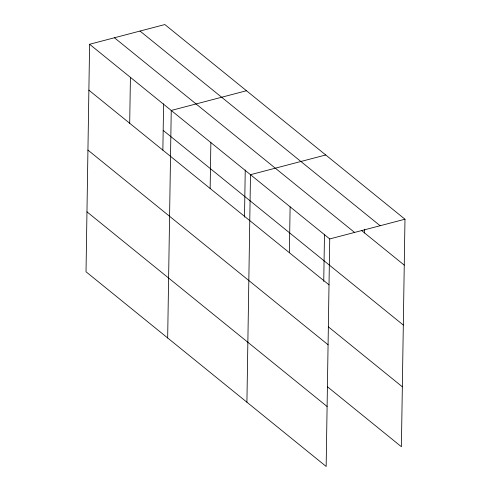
<?xml version="1.0" encoding="UTF-8"?>
<svg xmlns="http://www.w3.org/2000/svg" width="491" height="491" viewBox="0 0 491 491"><rect width="100%" height="100%" fill="white"/><g stroke="black" fill="none" stroke-linecap="round" stroke-linejoin="round"><path stroke-width="0.74" d="M89.601 44.27L86.023 271.781L326.159 466.45L329.737 238.939L89.601 44.27L164.841 24.55L404.977 219.219L401.399 446.73L327.479 386.804M129.698 123.266L130.422 77.363M162.865 150.203L163.595 103.828M167.67 337.968L171.242 110.457L246.482 90.737M210.148 188.476L210.866 142.58M244.5 217.151L245.242 170.021M246.918 402.209L250.49 174.698L325.729 154.978M289.389 252.718L290.113 206.821M323.747 281.392L324.483 234.262M364.629 233.004L364.69 229.174M329.737 238.939L404.977 219.219M140.009 31.056L380.144 225.731M361.677 230.604L404.253 265.122M114.428 37.764L354.563 232.433M163.178 130.379L403.314 325.054M88.877 90.172L329.013 284.841M328.418 326.871L402.344 386.798M87.938 150.099L328.074 344.774M86.968 211.848L327.104 406.517"/></g></svg>
